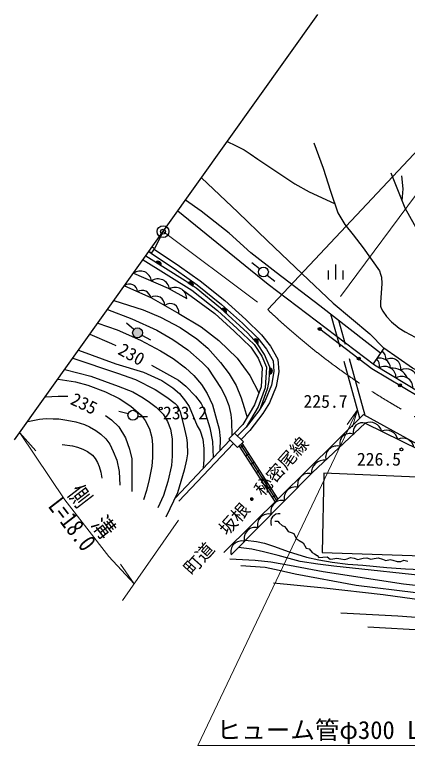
# Model space of a CAD drawing. Units: millimetres, scale not verified. Extents: x 40000 to 680000, y 20000 to 380000.
# Drawn here: x 303900 to 343898, y 244609 to 318972 of the extents above; entities that cross this region are included whole.
import ezdxf
from ezdxf.enums import TextEntityAlignment as Align

# ---------------------------------------------------------------- set-up
doc = ezdxf.new("R2010")
doc.units = ezdxf.units.MM
doc.header["$LTSCALE"] = 1000
doc.header["$PDMODE"] = 32
doc.header["$PDSIZE"] = 500
doc.linetypes.add('CHAIN', pattern=[18.5, 12, -1.5, 3.5, -1.5])
doc.linetypes.add('DASHED', pattern=[7.5, 6, -1.5])
for name, color, linetype, lineweight in [('M-BGD', 7, 'Continuous', 25), ('M-BMK', 2, 'CHAIN', 13), ('M-BMK-OTRS', 5, 'Continuous', 25), ('M-BMK-SRVR', 3, 'Continuous', 25), ('M-STR-HTXT', 7, 'Continuous', 13)]:
    doc.layers.add(name, color=color, linetype=linetype, lineweight=lineweight)
doc.layers.add('M-BMK-HTXT', color=7, linetype='Continuous')
doc.layers.add('M-OTRS', color=6, linetype='Continuous')
doc.styles.add('ＭＳ ゴシック', font='')
doc.styles.get('ＭＳ ゴシック').set_extended_font_data('MS Gothic')

# ---------------------------------------------------------------- blocks, each defined once
blk = doc.blocks.new('open_arrow')
at = {"color": 0, "linetype": 'Continuous', "lineweight": -2}
blk.add_lwpolyline([(7.5, 1.25), (0, 0), (7.5, -1.25)], dxfattribs=at)

msp = doc.modelspace()

# ---------------------------------------------------------------- hatches: boundary and pattern name
at = {"layer": 'M-BGD'}
for points in [[(318810, 293434), (318279, 293765, -0.84072)], [(322080, 291339), (321565, 291695, -0.84072)], [(325420, 288599), (324958, 289020, -0.84072)], [(315995, 286851, -1), (316849, 286330, -0.41421), (316161, 286164, -0.41421)], [(334847, 287080, -1), (335086, 286899, -0.41421), (334876, 286870, -0.41421)], [(328647, 285453), (328228, 285918, -0.84072)], [(338830, 284057, -1), (339069, 283876, -0.41421), (338859, 283847, -0.41421)], [(329863, 282392), (329901, 283016, -0.84072)], [(343009, 281325, -1), (343267, 281171, -0.41421), (343061, 281119, -0.41421)]]:
    msp.add_hatch(color=256, dxfattribs=at).paths.add_polyline_path(points)

# ---------------------------------------------------------------- linework, layer by layer
for p, q in [((319017, 296889), (318161, 295172)), ((318279, 293765), (318810, 293434)), ((328847, 293096), (328063, 293717)), ((336613, 292030), (336613, 293530)), ((329631, 292475), (330415, 291855)), ((335863, 292030), (335863, 292930)), ((337363, 292030), (337363, 292930)), ((321565, 291695), (322080, 291339)), ((324958, 289020), (325420, 288599)), ((316045, 286920), (315292, 287578)), ((316859, 286349), (317735, 285865)), ((328228, 285918), (328647, 285453)), ((341515, 285024), (340399, 283432)), ((329901, 283016), (329863, 282392)), ((315462, 278338), (314497, 278600)), ((325201, 264225), (339433, 278273)), ((316427, 278077), (317427, 278091)), ((325820, 275683), (320276, 269805)), ((326175, 275331), (320640, 269462)), ((326896, 275214), (330564, 269519)), ((327041, 275359), (330710, 269662)), ((326752, 275068), (330419, 269375)), ((327216, 275087), (326880, 274871)), ((327757, 274247), (327421, 274030)), ((328299, 273406), (327962, 273189)), ((328840, 272565), (328504, 272348)), ((329382, 271724), (329045, 271508)), ((329923, 270884), (329587, 270667)), ((330464, 270043), (330128, 269826))]:
    msp.add_line(p, q, dxfattribs=at)
at = {"layer": 'M-BGD', "linetype": 'DASHED'}
for p, q in [((339056, 277900), (336106, 288476)), ((339600, 278181), (336902, 287855))]:
    msp.add_line(p, q, dxfattribs=at)
at = {"layer": 'M-BGD'}
for points in [[(325560, 306066), (326410, 305647), (327283, 305196), (327891, 304814), (328665, 304274), (332427, 301741), (333904, 300933), (336485, 299756)], [(334371, 305908), (335337, 303344), (336062, 300990), (336816, 298788), (337519, 297608), (338371, 296569), (339411, 295239), (341048, 292889), (341174, 292569), (341263, 292244), (341287, 291602), (341158, 289676), (341169, 289290), (341234, 289097), (341380, 288782), (341778, 288250), (342286, 287723), (343066, 287051), (343656, 286703), (344685, 286163)], [(342221, 302855), (343621, 299301), (345371, 296227)], [(322923, 302368), (326641, 298874), (329666, 295943), (333175, 292605), (336348, 289624), (340066, 286499), (341515, 285024)], [(343314, 302550), (343444, 301231), (343339, 300018)], [(341166, 284527), (334990, 289347), (330541, 292741), (327952, 294732), (325759, 296721), (322881, 298984), (321310, 300104)], [(320538, 299021), (329717, 291538), (340545, 283321), (345273, 280497), (350181, 278132), (356349, 275885), (364146, 273321), (373437, 271208), (382133, 270090), (391928, 269389), (404621, 269389), (413910, 269996), (422156, 270986), (427900, 272194), (447685, 276879), (456638, 278887), (459137, 279513), (471492, 282318), (477752, 283679), (481433, 284270), (486113, 284657), (492340, 284680)], [(317917, 295346), (318161, 295172), (317813, 294683), (317569, 294857)], [(317569, 294857), (317813, 294683), (320398, 292967), (322481, 291489), (324972, 289490), (327097, 287589), (328671, 286044), (329550, 284942), (330222, 283746), (330312, 282644), (330058, 281256), (329417, 279712), (328760, 278667), (327485, 276990), (326606, 276101)], [(318104, 295091), (320681, 293379), (322782, 291888), (325295, 289872), (327439, 287954), (329043, 286380), (329967, 285222), (330712, 283896), (330815, 282618), (330540, 281114), (329862, 279481), (329172, 278383), (327864, 276661), (326961, 275749)], [(316982, 294035), (321939, 290947), (324560, 288876), (326553, 287048), (328285, 285394), (329085, 284217), (329549, 283111), (329415, 281002), (328705, 279075), (327485, 276990), (326606, 276101)], [(328959, 278983), (329703, 280994), (329824, 281725), (329906, 283104), (329344, 284379), (328647, 285454), (327625, 286588), (324864, 289106), (322375, 291136), (321270, 291898), (317249, 294408)], [(316000, 292657), (319543, 291121), (321428, 290091)], [(315092, 291384), (317759, 290180), (320619, 288568), (322910, 287200), (324703, 285798), (326560, 283996), (327861, 282235), (328779, 280485)], [(321006, 290949), (324289, 288557), (326267, 286743), (327964, 285122), (328716, 284016), (329126, 283039), (329002, 281089), (328325, 279255), (327151, 277246), (326308, 276396)], [(314013, 289871), (316990, 288920), (318773, 288183), (320760, 287127), (322459, 285964), (323567, 285024), (324873, 283568), (325745, 282426), (326456, 281221), (326984, 279983), (327269, 278995), (327571, 277964)], [(313373, 288972), (315838, 288030), (318383, 286858), (320010, 285927), (321544, 284858), (322992, 283573), (323567, 282998), (324922, 280921), (325331, 280149), (325706, 279190), (325917, 278275), (325999, 277616), (326009, 276094)], [(312372, 287568), (314345, 286904), (316705, 285858), (318768, 284754), (320033, 283975), (321314, 283038), (322136, 282245), (322916, 281346), (323507, 280422), (324047, 279263), (324462, 277782), (324715, 276792), (324825, 275840), (324793, 274594)], [(311577, 286454), (313777, 285518), (314194, 285292)], [(334967, 286989), (340293, 282948), (345060, 280100), (350005, 277717), (356201, 275460), (364025, 272887), (373358, 270764), (382088, 269642), (391912, 268939), (404635, 268939), (413952, 269548), (422229, 270542), (427998, 271755), (447786, 276441), (456742, 278449), (459242, 279075), (471589, 281879), (477836, 283237), (481487, 283823), (486133, 284207), (492333, 284230)], [(310411, 284818), (314219, 283440), (317031, 282576), (318878, 281728), (320027, 280996), (320702, 280412), (321317, 279630), (321659, 279084), (322501, 277127), (322783, 276604), (323061, 275758), (323167, 274818), (323156, 273709), (323113, 272813)], [(458859, 282312), (440791, 277583), (433865, 275990), (425993, 274394), (420600, 273459), (413642, 272532), (405035, 271783), (399516, 271619), (392350, 271798), (384553, 272337), (375100, 273382), (370305, 274213), (366150, 275317), (358944, 277384), (353281, 279095), (350062, 280289), (347164, 281595), (344427, 283006), (341515, 285024)], [(309834, 284009), (314382, 282501), (316220, 281850), (318203, 280836), (319393, 280036), (320236, 279402), (320475, 279148), (320776, 278556), (321095, 277213), (321403, 275891), (321486, 275409), (321491, 274287), (321397, 273680), (321175, 272617), (320482, 270308), (319285, 267836)], [(309007, 282849), (311658, 282168), (314460, 281179), (315935, 280581), (316999, 279974), (317637, 279538), (318300, 279017), (319021, 278310), (319468, 277583), (319765, 276779), (319939, 275804), (319952, 274029), (319870, 273090), (319506, 271474), (319060, 270025), (318494, 268797)], [(317850, 283302), (320598, 281768), (321334, 281166), (322307, 280159), (322910, 279385), (323198, 278802), (323785, 276913), (324067, 275525), (324129, 273890)], [(308322, 281889), (310091, 281590), (311373, 281267), (313160, 280583), (314563, 279914), (315744, 279121), (316783, 278208), (317211, 277663), (317649, 276809), (317868, 275954), (317927, 275181), (317936, 273900), (317869, 273032), (317605, 271661), (317332, 270560), (317033, 269592)], [(339433, 278273), (344479, 275495), (349298, 273321), (356790, 270874), (366096, 268663), (375482, 266856), (384155, 265628), (391106, 265092), (397421, 264946), (405926, 265237), (412888, 265855), (420680, 266913), (430014, 268890), (442107, 272044), (474867, 279033), (480207, 280052), (483289, 280529), (486415, 280786), (491309, 280916)], [(307040, 280090), (308320, 280142), (309312, 280157)], [(313170, 278181), (313773, 277733), (314504, 277009), (315185, 275898), (315616, 274754), (315831, 273772), (315831, 270433)], [(305240, 277566), (306419, 277811), (307125, 277874), (307811, 277855), (308416, 277829), (309235, 277719), (310150, 277536), (311020, 277275), (311531, 277029), (312155, 276664), (312667, 276274), (313183, 275793), (313595, 275248), (313943, 274518), (314297, 273641), (314544, 272476), (314612, 271090)], [(325947, 264003), (334233, 272366), (339614, 277395), (348795, 272878), (356567, 270190), (360885, 269038)], [(308742, 275221), (309811, 275082), (310288, 274956), (310835, 274762), (311324, 274525), (311841, 274127), (312120, 273788), (312344, 273396), (312518, 272979), (312673, 272400), (312791, 271789)], [(330404, 267436), (330691, 267414), (330826, 267251), (331139, 266970), (331389, 266886), (331559, 266693), (331768, 266364), (332071, 266269), (332343, 266155), (332575, 265655), (332877, 265462), (333298, 265216), (333597, 264666), (333908, 264595), (334199, 264220), (334454, 264090), (334727, 263916), (334878, 263742), (335279, 263750), (335734, 263780), (336037, 263568), (336313, 263576), (336728, 263644), (337121, 263598), (337485, 263534), (337765, 263591), (338106, 263738), (338488, 263659), (338855, 263511), (339395, 263662), (339762, 263697), (340167, 263549), (340515, 263625), (340913, 263708), (341352, 263553), (341697, 263413), (342143, 263530), (342412, 263473), (342872, 263310), (343240, 263318), (343543, 263462), (343929, 263352)], [(327406, 265476), (328522, 265343), (329347, 265184), (330373, 264846), (331759, 264349), (333609, 263747), (334868, 263479), (336240, 263255), (337845, 263065), (339355, 262932), (341794, 262705), (343695, 262587), (346023, 262467), (349079, 262320), (354506, 262246), (356734, 262283), (358774, 262448), (359564, 262612), (359947, 262799)], [(347177, 261692), (336393, 262858), (334779, 263050), (332985, 263332), (330742, 263934), (329256, 264306), (328051, 264562), (326692, 264755)], [(330249, 261137), (335406, 260656), (341421, 259952), (347827, 259069), (351850, 258596), (354583, 258343), (356810, 258368), (358695, 258362), (361872, 258561), (365494, 258915), (371653, 259607), (377784, 260160), (381839, 260560), (386777, 261046), (391419, 261335), (395575, 261498), (399911, 261660), (402931, 261677), (403809, 261745), (405393, 261933), (414749, 263384), (420895, 264586)], [(337104, 258087), (342923, 257798), (347986, 257411), (351449, 257127), (353114, 257123), (355923, 257130), (357305, 257215), (360132, 257480), (367910, 258420), (376069, 259130), (383092, 259579), (387290, 259865), (390098, 259927), (391323, 259916), (393770, 259817), (396657, 259839), (397715, 259880), (399027, 260026), (402167, 260544), (405772, 261156), (413023, 262406), (418437, 263237), (422671, 264047)], [(325811, 263583), (328404, 263461), (329983, 263293), (331883, 262942), (335326, 262319), (343506, 261033), (345630, 260801)], [(326948, 262904), (329399, 262761), (330845, 262443), (332479, 262050), (338688, 260922), (344753, 260179), (349489, 259732), (352196, 259664), (355572, 259655), (358841, 259769), (363729, 260016), (368844, 260264), (371088, 260492), (376538, 261156), (381297, 261575), (387693, 261885), (396992, 262232), (398905, 262363), (399118, 262375)], [(339874, 256684), (345861, 256334), (349756, 256337), (352717, 256375), (356276, 256518), (359829, 256766), (368833, 257511), (373252, 257854), (380130, 258180), (384669, 258265), (389533, 258452), (393190, 258590), (396082, 258738), (396768, 258818), (397877, 259047), (401316, 259718), (403226, 260046), (405208, 260334), (409169, 260834), (414120, 261515), (420460, 262645)]]:
    msp.add_lwpolyline(points, dxfattribs=at)
for points in [[(326309, 276396), (327196, 275515), (326597, 274912), (325710, 275793)], [(335379, 272293), (335230, 264249), (355583, 263550), (355561, 269599), (347292, 269887), (347269, 271815)]]:
    msp.add_lwpolyline(points, close=True, dxfattribs=at)
for centre, radius in [((329239, 292786), 500), ((316422, 286591), 500), ((334967, 286989), 150), ((338950, 283967), 150), ((343138, 281248), 150), ((318781, 278892), 150), ((315944, 278208), 500), ((343286, 274726), 150)]:
    msp.add_circle(centre, radius, dxfattribs=at)
for centre, radius, start, end in [((318516, 293553), 318, 337.92409, 138.14182), ((316683, 291719), 1160, 7.05241, 126.08203), ((315596, 290722), 832, 4.12455, 127.30477), ((318513, 290910), 1168, 6.891, 125.47211), ((321791, 291472), 318, 335.25836, 135.47609), ((316885, 290020), 889, 10.3721, 121.05722), ((320268, 290054), 1160, 1.82, 120.84962), ((318257, 289391), 933, 358.96466, 122.21616), ((319746, 288690), 882, 352.09042, 129.09041), ((325153, 288769), 318, 327.51635, 127.73408), ((328397, 285649), 318, 321.92592, 122.14365), ((340684, 283953), 1026, 353.40629, 51.27093), ((340236, 283288), 833, 342.08652, 51.49455), ((341126, 282950), 1057, 3.2427, 110.50682), ((342228, 282984), 1000, 347.89468, 121.64445), ((329828, 282707), 318, 276.47586, 76.69359), ((341586, 282014), 1160, 359.63266, 118.66228), ((342329, 281308), 1708, 23.31217, 94.98277), ((343768, 281715), 1200, 6.85182, 117.95202), ((343303, 280988), 1160, 359.63266, 118.66228), ((339302, 276509), 939, 70.60967, 195.51435), ((340107, 276311), 1190, 13.14987, 114.4612), ((341759, 275499), 1190, 13.14987, 114.4612), ((338006, 275349), 990, 66.71731, 198.95437), ((343411, 274686), 1190, 13.14987, 114.4612), ((336725, 273923), 1156, 72.67502, 193.85581), ((335470, 272296), 1357, 84.40363, 182.08495), ((333835, 271162), 1120, 75.56345, 194.96778), ((332474, 269788), 1120, 75.56345, 194.96778), ((331112, 268414), 1120, 75.56345, 194.96778), ((329751, 267040), 1120, 75.56345, 194.96778), ((330835, 267323), 866, 82.05206, 202.05206), ((328390, 265666), 1120, 75.56345, 194.96778), ((327029, 264292), 1120, 75.56345, 194.96778)]:
    msp.add_arc(centre, radius, start, end, dxfattribs=at)
at = {"layer": 'M-BMK'}
msp.add_line((319017, 296889), (329676, 288953), dxfattribs=at)
msp.add_arc((377985, 339611), 70000, 226.35964, 263.52678, dxfattribs=at)
at = {"layer": 'M-BMK-OTRS'}
msp.add_line((303900, 275686), (334762, 318972), dxfattribs=at)
at = {"layer": 'M-BMK-SRVR'}
msp.add_circle((319017, 296889), 600, dxfattribs=at)
at = {"layer": 'M-OTRS'}
msp.add_point((319017, 296889), dxfattribs=at)
at = {"layer": 'M-STR-HTXT'}
for p, q in [((337070, 290287), (352668, 311278)), ((329676, 288953), (350190, 310798)), ((304421, 276417), (306067, 274595)), ((314893, 259338), (320599, 267512)), ((316085, 261045), (314678, 263057))]:
    msp.add_line(p, q, dxfattribs=at)
for points in [[(338815, 278764), (322572, 244609), (351722, 244609)], [(304421, 276417), (309030, 269608), (313480, 263840), (316085, 261045)]]:
    msp.add_lwpolyline(points, dxfattribs=at)

# ---------------------------------------------------------------- block references
at = {"layer": 'M-STR-HTXT', "xscale": 240, "yscale": 240, "rotation": 244.6}
msp.add_blockref('open_arrow', (338815, 278764), dxfattribs=at)

# ---------------------------------------------------------------- texts
at = {"layer": 'M-BGD', "style": 'ＭＳ ゴシック'}
for s, rotation, p in [('230', 331.443, (315814, 284410)), ('235', 334.39, (310973, 279394))]:
    msp.add_text(s, height=1320, rotation=rotation, dxfattribs=at).set_placement(p, align=Align.MIDDLE_CENTER)
msp.add_text('225.7', height=1320, dxfattribs=at).set_placement((333319, 279622), align=Align.MIDDLE_LEFT)
msp.add_text('233.2', height=1320, dxfattribs=at).set_placement((319010, 279105), align=Align.TOP_LEFT)
msp.add_text('226.5', height=1320, dxfattribs=at).set_placement((343248, 274393), align=Align.TOP_RIGHT)
at = {"layer": 'M-BMK-HTXT', "style": 'ＭＳ ゴシック'}
msp.add_text('町道\u3000坂根・秘密尾線', height=1320, rotation=48.18, dxfattribs=at).set_placement((327468, 268988), align=Align.MIDDLE_CENTER)
at = {"layer": 'M-STR-HTXT', "style": 'ＭＳ ゴシック', "width": 0.8}
msp.add_text('側\u3000溝', height=1833, rotation=307.655, dxfattribs=at).set_placement((310597, 267524), align=Align.BOTTOM_CENTER)
msp.add_text('L=18.0', height=1833, rotation=307.655, dxfattribs=at).set_placement((310502, 267700), align=Align.TOP_CENTER)
at = {"layer": 'M-STR-HTXT', "style": 'ＭＳ ゴシック'}
msp.add_text('ヒューム管φ300 L=9.5', height=1833, dxfattribs=at).set_placement((324472, 244709), align=Align.BOTTOM_LEFT)

doc.saveas('drawing.dxf')
